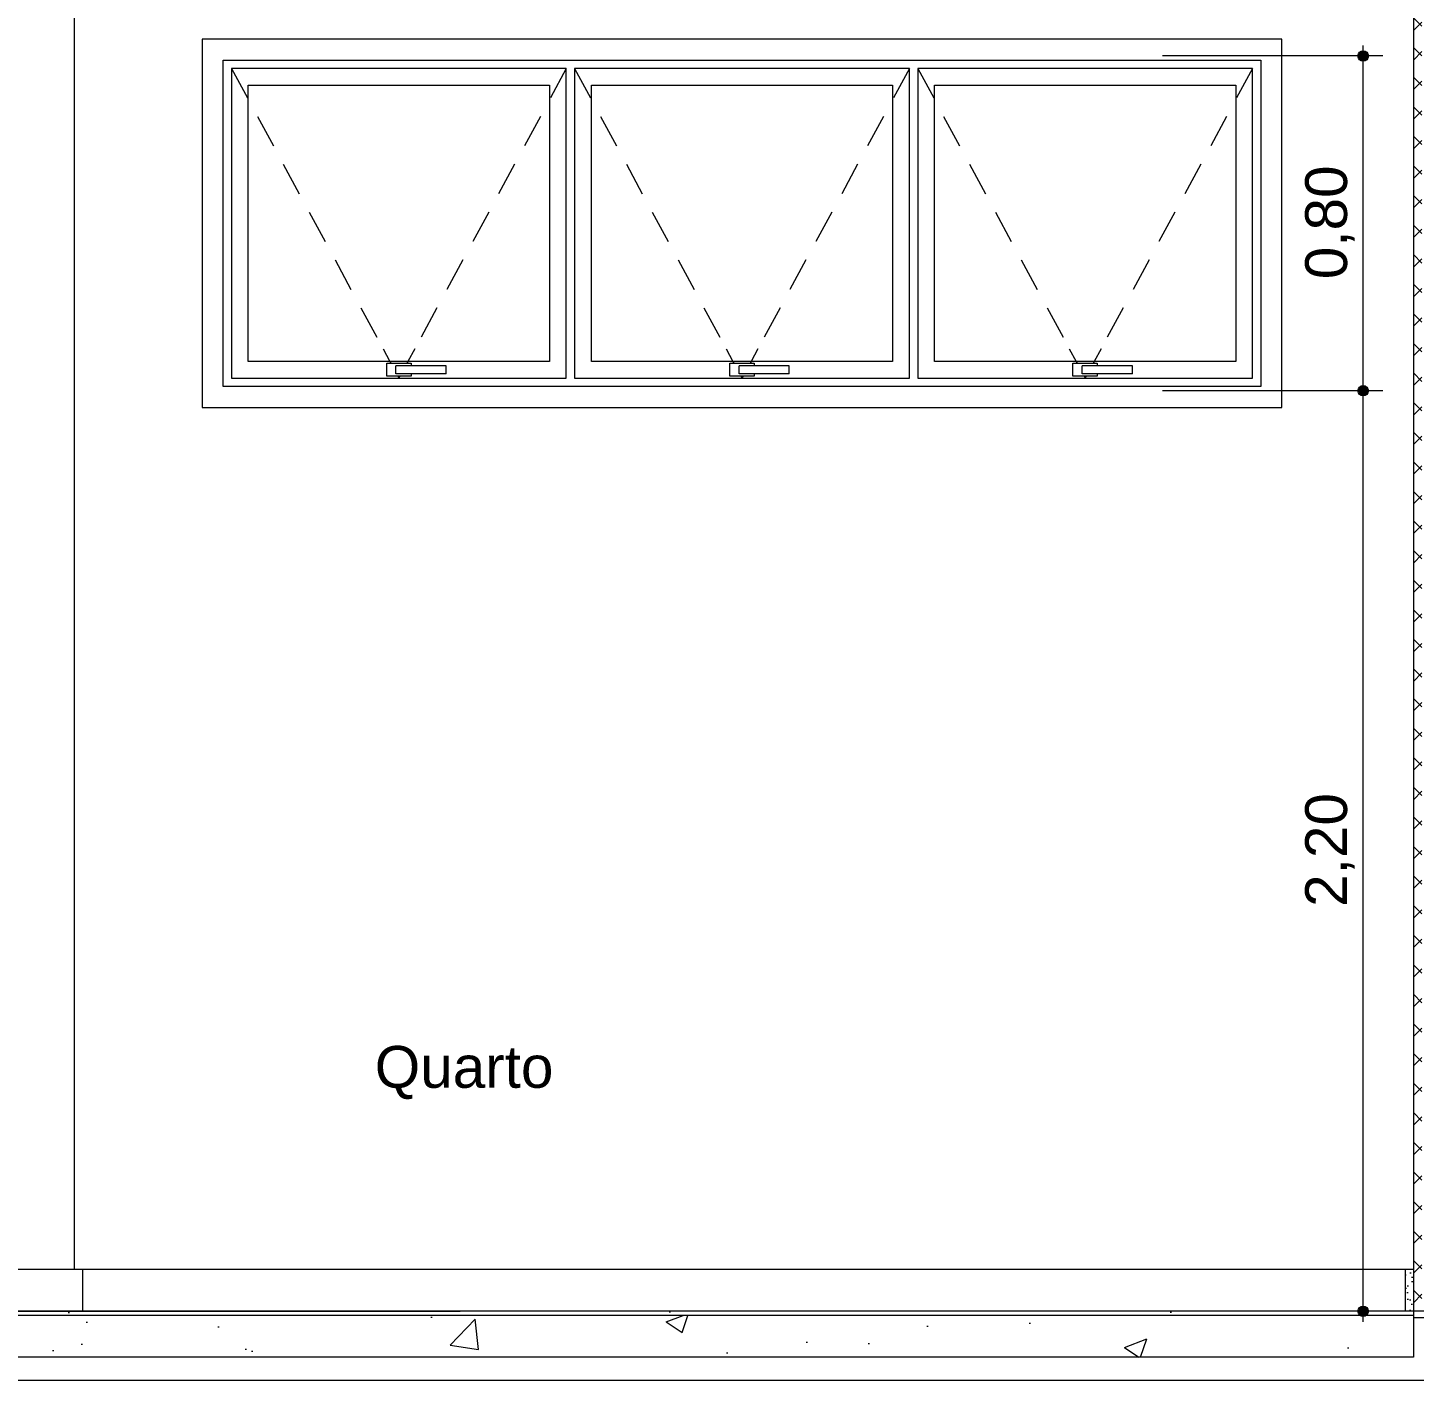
# Model space of a CAD drawing. Header units: metres. Extents: x -77 to 97, y 0 to 6.
# Drawn here: x -11.305 to -7.991, y -0.373 to 2.86 of the extents above; entities that cross this region are included whole.
import ezdxf

# ---------------------------------------------------------------- set-up
doc = ezdxf.new("R2010")
doc.units = ezdxf.units.M
doc.header["$MEASUREMENT"] = 0
for name, color, linetype, lineweight in [('0_Caneta_No__1', 7, 'Continuous', 35), ('LAJES.EST_Caneta_No__241', 7, 'Continuous', 13), ('LAJES.EST_Caneta_No__4', 7, 'Continuous', 20), ('LAJES.EST_Caneta_No__7', 7, 'Continuous', 13), ('PAREDE CONSTRUIR_Caneta_No__241', 7, 'Continuous', 13), ('PAREDE CONSTRUIR_Caneta_No__83', 84, 'Continuous', 0), ('PISO - Rodapé_Caneta_No__11', 7, 'Continuous', 5)]:
    doc.layers.add(name, color=color, linetype=linetype, lineweight=lineweight)
doc.layers.add('COTAS CORTE', color=7, linetype='Continuous')
for name, color, linetype, lineweight, true_color in [('COTAS CORTE_Caneta_No__25', 7, 'Continuous', 13, 0x982312), ('Janelas Archicad_Caneta_No__9', 7, 'Continuous', 5, 0x020202), ('Janelas Archicad_Caneta_No__97', 7, 'Continuous', 5, 0x6b6b6b), ('LAJES.EST_Caneta_No__254', 7, 'Continuous', 0, 0xd1c9ad), ('LAJES.EST_Caneta_No__97', 7, 'Continuous', 5, 0x6b6b6b), ('PISO - Rodapé_Caneta_No__97', 7, 'Continuous', 5, 0x6b6b6b)]:
    doc.layers.add(name, color=color, linetype=linetype, lineweight=lineweight, true_color=true_color)
doc.styles.add('ESTILO_GERADO_1', font='arial.ttf')
doc.dimstyles.new('ESTILO_GERADO__7', dxfattribs={"dimtxt": 0.1, "dimasz": 0.0475, "dimexe": 0.18, "dimexo": 0.479633, "dimgap": 0, "dimtad": 1, "dimzin": 0, "dimdsep": 46, "dimtxsty": 'ESTILO_GERADO_1', "dimblk": 'ARROWHEAD_11', "dimblk1": 'ARROWHEAD_11', "dimblk2": 'ARROWHEAD_11', "dimcen": 0.09, "dimclrd": 256, "dimclre": 256, "dimclrt": 256, "dimadec": 0, "dimazin": 0, "dimtfac": 1, "dimtdec": 4, "dimtmove": 0, "dimatfit": 3, "dimfxl": 0, "dimtolj": 1, "dimtzin": 0, "dimarcsym": 0})
doc.dimstyles.new('ESTILO_GERADO__9', dxfattribs={"dimtxt": 0.1, "dimasz": 0.0475, "dimexe": 0.18, "dimexo": 0.712446, "dimgap": 0, "dimtad": 1, "dimzin": 0, "dimdsep": 46, "dimtxsty": 'ESTILO_GERADO_1', "dimblk": 'ARROWHEAD_11', "dimblk1": 'ARROWHEAD_11', "dimblk2": 'ARROWHEAD_11', "dimcen": 0.09, "dimclrd": 256, "dimclre": 256, "dimclrt": 256, "dimadec": 0, "dimazin": 0, "dimtfac": 1, "dimtdec": 4, "dimtmove": 0, "dimatfit": 3, "dimfxl": 0, "dimtolj": 1, "dimtzin": 0, "dimarcsym": 0})

# ---------------------------------------------------------------- blocks, each defined once
blk = doc.blocks.new('*D57', base_point=(43.1813, -0.208))
at = {"layer": 'COTAS CORTE_Caneta_No__25', "linetype": 'Continuous', "lineweight": 13, "true_color": 0x982312}
for points in [[(-0.4666, 3.342), (-0.4656, 3.3372), (-0.4629, 3.3332), (-0.4589, 3.3305), (-0.4541, 3.3295), (-0.4493, 3.3305), (-0.4452, 3.3332), (-0.4425, 3.3372), (-0.4416, 3.342), (-0.4425, 3.3468), (-0.4452, 3.3508), (-0.4493, 3.3536), (-0.4541, 3.3545), (-0.4589, 3.3536), (-0.4629, 3.3508), (-0.4656, 3.3468)], [(-0.4666, -0.223), (-0.4656, -0.2278), (-0.4629, -0.2318), (-0.4589, -0.2345), (-0.4541, -0.2355), (-0.4493, -0.2345), (-0.4452, -0.2318), (-0.4425, -0.2278), (-0.4416, -0.223), (-0.4425, -0.2182), (-0.4452, -0.2142), (-0.4493, -0.2114), (-0.4541, -0.2105), (-0.4589, -0.2114), (-0.4629, -0.2142), (-0.4656, -0.2182)]]:
    blk.add_hatch(color=24, dxfattribs=at).paths.add_polyline_path(points)
at = {"layer": 'COTAS CORTE_Caneta_No__25', "color": 24, "linetype": 'Continuous', "lineweight": 13, "true_color": 0x982312}
for p, q in [((-0.4666, 3.342), (-1.1665, 3.342)), ((-0.4541, -0.2105), (-0.4541, 3.3295)), ((-0.4072, 3.342), (-0.4416, 3.342)), ((-0.4666, -0.223), (-0.501, -0.223)), ((0.2584, -0.223), (-0.4416, -0.223)), ((-0.4541, -0.248), (-0.4541, -0.2355))]:
    blk.add_line(p, q, dxfattribs=at)
for centre in [(-0.4541, 3.342), (-0.4541, -0.223)]:
    blk.add_circle(centre, 0.0125, dxfattribs=at)
at = {"layer": 'COTAS CORTE_Caneta_No__25', "color": 24, "lineweight": 13, "true_color": 0x982312, "char_height": 0.1, "attachment_point": 7, "rotation": 90, "style": 'ESTILO_GERADO_1'}
for s, insert in [('\\A1;{\\pql;\\fArial|b0|i0|c0|p0;\\W1.000000;0,15}', (-0.4741, 3.0626)), ('\\A1;{\\pql;\\fArial|b0|i0|c0|p0;\\W1.000000;3,57}', (-0.4741, 1.2926))]:
    blk.add_mtext(s, dxfattribs=dict(at, insert=insert))
blk = doc.blocks.new('ARROWHEAD_11')
at = {"color": 0, "linetype": 'Continuous', "lineweight": 0}
blk.add_line((0, 0), (-1, 0), dxfattribs=at)
at = {"color": 0, "linetype": 'Continuous', "lineweight": 0, "const_width": 0.25, "flags": 128}
blk.add_lwpolyline([(-0.125, 0, 1), (0.125, 0, 1)], format="xyb", close=True, dxfattribs=at)
blk = doc.blocks.new('*D72', base_point=(43.1813, -0.208))
at = {"layer": 'COTAS CORTE_Caneta_No__25', "linetype": 'Continuous', "lineweight": 13, "true_color": 0x982312}
for points in [[(-8.1255, 1.992), (-8.1246, 1.9872), (-8.1219, 1.9832), (-8.1178, 1.9805), (-8.113, 1.9795), (-8.1082, 1.9805), (-8.1042, 1.9832), (-8.1015, 1.9872), (-8.1005, 1.992), (-8.1015, 1.9968), (-8.1042, 2.0008), (-8.1082, 2.0036), (-8.113, 2.0045), (-8.1178, 2.0036), (-8.1219, 2.0008), (-8.1246, 1.9968)], [(-8.1255, -0.208), (-8.1246, -0.2128), (-8.1219, -0.2168), (-8.1178, -0.2195), (-8.113, -0.2205), (-8.1082, -0.2195), (-8.1042, -0.2168), (-8.1015, -0.2128), (-8.1005, -0.208), (-8.1015, -0.2032), (-8.1042, -0.1992), (-8.1082, -0.1964), (-8.113, -0.1955), (-8.1178, -0.1964), (-8.1219, -0.1992), (-8.1246, -0.2032)]]:
    blk.add_hatch(color=24, dxfattribs=at).paths.add_polyline_path(points)
at = {"layer": 'COTAS CORTE_Caneta_No__25', "color": 24, "linetype": 'Continuous', "lineweight": 13, "true_color": 0x982312}
for p, q in [((-8.1255, 1.992), (-8.5927, 1.992)), ((-8.0662, 1.992), (-8.1005, 1.992)), ((-8.113, -0.1955), (-8.113, 1.9795)), ((-8.1255, -0.208), (-8.1599, -0.208)), ((-8.113, -0.233), (-8.113, -0.2205)), ((-7.6334, -0.208), (-8.1005, -0.208))]:
    blk.add_line(p, q, dxfattribs=at)
for centre in [(-8.113, 1.992), (-8.113, -0.208)]:
    blk.add_circle(centre, 0.0125, dxfattribs=at)
at = {"layer": 'COTAS CORTE_Caneta_No__25', "color": 24, "lineweight": 13, "true_color": 0x982312, "insert": (-8.133, 0.7585), "char_height": 0.1, "attachment_point": 7, "rotation": 90, "style": 'ESTILO_GERADO_1'}
blk.add_mtext('\\A1;{\\pql;\\fArial|b0|i0|c0|p0;\\W1.000000;2,20}', dxfattribs=at)
blk = doc.blocks.new('*D73', base_point=(43.1813, -0.208))
at = {"layer": 'COTAS CORTE_Caneta_No__25', "linetype": 'Continuous', "lineweight": 13, "true_color": 0x982312}
for points in [[(-8.1255, 2.792), (-8.1246, 2.7872), (-8.1219, 2.7832), (-8.1178, 2.7805), (-8.113, 2.7795), (-8.1082, 2.7805), (-8.1042, 2.7832), (-8.1015, 2.7872), (-8.1005, 2.792), (-8.1015, 2.7968), (-8.1042, 2.8008), (-8.1082, 2.8036), (-8.113, 2.8045), (-8.1178, 2.8036), (-8.1219, 2.8008), (-8.1246, 2.7968)], [(-8.1255, 1.992), (-8.1246, 1.9872), (-8.1219, 1.9832), (-8.1178, 1.9805), (-8.113, 1.9795), (-8.1082, 1.9805), (-8.1042, 1.9832), (-8.1015, 1.9872), (-8.1005, 1.992), (-8.1015, 1.9968), (-8.1042, 2.0008), (-8.1082, 2.0036), (-8.113, 2.0045), (-8.1178, 2.0036), (-8.1219, 2.0008), (-8.1246, 1.9968)]]:
    blk.add_hatch(color=24, dxfattribs=at).paths.add_polyline_path(points)
at = {"layer": 'COTAS CORTE_Caneta_No__25', "color": 24, "linetype": 'Continuous', "lineweight": 13, "true_color": 0x982312}
for p, q in [((-8.113, 2.8045), (-8.113, 2.817)), ((-8.1255, 2.792), (-8.5927, 2.792)), ((-8.0662, 2.792), (-8.1005, 2.792)), ((-8.113, 2.0045), (-8.113, 2.7795)), ((-8.1255, 1.992), (-8.5927, 1.992)), ((-8.0662, 1.992), (-8.1005, 1.992))]:
    blk.add_line(p, q, dxfattribs=at)
for centre in [(-8.113, 2.792), (-8.113, 1.992)]:
    blk.add_circle(centre, 0.0125, dxfattribs=at)
at = {"layer": 'COTAS CORTE_Caneta_No__25', "color": 24, "lineweight": 13, "true_color": 0x982312, "insert": (-8.133, 2.2585), "char_height": 0.1, "attachment_point": 7, "rotation": 90, "style": 'ESTILO_GERADO_1'}
blk.add_mtext('\\A1;{\\pql;\\fArial|b0|i0|c0|p0;\\W1.000000;0,80}', dxfattribs=at)

msp = doc.modelspace()

# ---------------------------------------------------------------- hatches: boundary and pattern name
at = {"layer": 'LAJES.EST_Caneta_No__254', "linetype": 'Continuous', "lineweight": 0, "true_color": 0xd1c9ad}
h = msp.add_hatch(dxfattribs=at)
h.set_pattern_fill('Haie_OD_0002', color=9, style=0, pattern_type=2)
h.set_pattern_definition([(45, (43.18128, 0.292), (-0.159099, 0.159099), [0, -0.15, 0, -0.225]), (110, (43.68128, 0.292), (0.21143084, 0.0769545), [0, -0.11, 0, -0.19])])
h.paths.add_polyline_path([(-20.2827, -0.218), (-7.9928, -0.218), (-7.9928, -0.208), (-20.2827, -0.208)])
at = {"layer": 'LAJES.EST_Caneta_No__97', "linetype": 'Continuous', "lineweight": 5, "true_color": 0x6b6b6b}
h = msp.add_hatch(dxfattribs=at)
h.set_pattern_fill('AR_CONC_0002', color=251, style=0, pattern_type=2)
h.set_pattern_definition([(50, (43.18128, -0.208), (-0.546554, 0.0478173), [0.05715, -0.62865]), (355, (43.1813, -0.208), (-0.1057303, 0.5731705), [0.04572, -0.5029218]), (100.4514, (43.2268, -0.212), (0.4408237, 0.5253533), [0.04857, -0.5342707]), (46.1842, (43.1813, -0.0556), (-0.813237, 0.126127), [0.085725, -0.942975]), (96.6356, (43.24905, -0.0661), (0.712212, 0.742278), [0.072855, -0.801407]), (351.1842, (43.1813, -0.0556), (0.712212, 0.742278), [0.06858, -0.754379]), (21, (43.25748, -0.0937), (-0.4548432, 0.3067956), [0.05715, -0.62865]), (326, (43.2575, -0.0937), (0.185406, 0.552564), [0.04572, -0.50292]), (71.4514, (43.2954, -0.11926), (0.6402493, 0.2457683), [0.04857, -0.53427]), (37.5, (43.18128, -0.208), (0.0092658, 0.2536651), [0, -0.496824, 0, -0.51054, 0, -0.504825]), (7.5, (43.18128, -0.208), (0.200459, 0.3005417), [0, -0.291084, 0, -0.485394, 0, -0.192405]), (327.5, (43.01135, -0.208), (-0.4067718, 0.0171862), [0, -0.1905, 0, -0.59436, 0, -0.78867]), (317.5, (42.93515, -0.208), (0.4443875, 0.0762795), [0, -0.24765, 0, -0.394716, 0, -0.56007])])
h.paths.add_polyline_path([(-20.2827, -0.318), (-7.9928, -0.318), (-7.9928, -0.218), (-20.2827, -0.218)])
at = {"layer": 'PAREDE CONSTRUIR_Caneta_No__83', "linetype": 'Continuous', "lineweight": 0}
h = msp.add_hatch(dxfattribs=at)
h.set_pattern_fill('Placomur_0002', color=84, style=0, pattern_type=2)
h.set_pattern_definition([(45, (43.181277, -0.20799), (-0.03535534, 0.03535534), []), (135, (43.181277, -0.20799), (0.03535534, 0.03535534), [])])
h.paths.add_polyline_path([(-7.9928, -0.208), (-7.9728, -0.208), (-7.9728, 2.942), (-7.9928, 2.942)])
at = {"layer": 'PISO - Rodapé_Caneta_No__97', "linetype": 'Continuous', "lineweight": 5, "true_color": 0x6b6b6b}
h = msp.add_hatch(dxfattribs=at)
h.set_pattern_fill('cut_stone_0002', color=251, style=0, pattern_type=2)
h.set_pattern_definition([(45, (43.181277, -0.157991), (-0.015909903, 0.015909903), [0, -0.015, 0, -0.0225]), (110, (43.231277, -0.157991), (0.021143084, 0.007695453), [0, -0.011, 0, -0.019])])
h.paths.add_polyline_path([(-7.9928, -0.108), (-8.0128, -0.108), (-8.0128, -0.208), (-7.9928, -0.208)])

# ---------------------------------------------------------------- linework, layer by layer
at = {"layer": 'COTAS CORTE_Caneta_No__25', "color": 24, "linetype": 'Continuous', "lineweight": 13, "true_color": 0x982312}
msp.add_line((-12.1207, -0.208), (-10.2715, -0.208), dxfattribs=at)
at = {"layer": 'Janelas Archicad_Caneta_No__9', "color": 18, "linetype": 'Continuous', "lineweight": 5, "true_color": 0x020202}
for p, q in [((-10.8876, 2.832), (-10.8876, 1.952)), ((-8.3076, 2.832), (-10.8876, 2.832)), ((-8.3076, 1.952), (-8.3076, 2.832)), ((-10.8376, 2.002), (-10.8376, 2.782)), ((-10.8376, 2.782), (-8.3576, 2.782)), ((-10.8176, 2.762), (-10.8176, 2.722)), ((-10.0176, 2.762), (-10.8176, 2.762)), ((-10.0176, 2.722), (-10.0176, 2.762)), ((-9.9976, 2.762), (-9.9976, 2.722)), ((-9.1976, 2.762), (-9.9976, 2.762)), ((-9.1976, 2.722), (-9.1976, 2.762)), ((-9.1776, 2.762), (-9.1776, 2.722)), ((-8.3776, 2.762), (-9.1776, 2.762)), ((-8.3776, 2.722), (-8.3776, 2.762)), ((-8.3576, 2.782), (-8.3576, 2.002)), ((-10.8176, 2.722), (-10.8176, 2.062)), ((-10.7776, 2.062), (-10.7776, 2.722)), ((-10.7776, 2.722), (-10.0576, 2.722)), ((-10.0576, 2.722), (-10.0576, 2.062)), ((-10.0176, 2.062), (-10.0176, 2.722)), ((-9.9976, 2.722), (-9.9976, 2.062)), ((-9.9576, 2.062), (-9.9576, 2.722)), ((-9.9576, 2.722), (-9.2376, 2.722)), ((-9.2376, 2.722), (-9.2376, 2.062)), ((-9.1976, 2.062), (-9.1976, 2.722)), ((-9.1776, 2.722), (-9.1776, 2.062)), ((-9.1376, 2.062), (-9.1376, 2.722)), ((-9.1376, 2.722), (-8.4176, 2.722)), ((-8.4176, 2.722), (-8.4176, 2.062)), ((-8.3776, 2.062), (-8.3776, 2.722)), ((-10.8176, 2.062), (-10.8176, 2.022)), ((-10.0576, 2.062), (-10.7776, 2.062)), ((-10.4466, 2.0265), (-10.4466, 2.0575)), ((-10.4466, 2.0575), (-10.3886, 2.0575)), ((-10.3886, 2.0575), (-10.3886, 2.0515)), ((-10.0176, 2.022), (-10.0176, 2.062)), ((-9.9976, 2.062), (-9.9976, 2.022)), ((-9.2376, 2.062), (-9.9576, 2.062)), ((-9.6266, 2.0265), (-9.6266, 2.0575)), ((-9.6266, 2.0575), (-9.5686, 2.0575)), ((-9.5686, 2.0575), (-9.5686, 2.0515)), ((-9.1976, 2.022), (-9.1976, 2.062)), ((-9.1776, 2.062), (-9.1776, 2.022)), ((-8.4176, 2.062), (-9.1376, 2.062)), ((-8.8066, 2.0265), (-8.8066, 2.0575)), ((-8.8066, 2.0575), (-8.7486, 2.0575)), ((-8.7486, 2.0575), (-8.7486, 2.0515)), ((-8.3776, 2.022), (-8.3776, 2.062)), ((-10.8176, 2.022), (-10.0176, 2.022)), ((-10.3886, 2.0265), (-10.4466, 2.0265)), ((-10.4189, 2.0515), (-10.4246, 2.0515)), ((-10.4246, 2.0325), (-10.4246, 2.0515)), ((-10.4189, 2.0325), (-10.4246, 2.0325)), ((-10.4036, 2.0515), (-10.4189, 2.0515)), ((-10.4036, 2.0325), (-10.4189, 2.0325)), ((-10.3826, 2.0515), (-10.4036, 2.0515)), ((-10.3826, 2.0325), (-10.4036, 2.0325)), ((-10.3886, 2.0325), (-10.3886, 2.0265)), ((-10.3046, 2.0515), (-10.3826, 2.0515)), ((-10.3046, 2.0325), (-10.3826, 2.0325)), ((-10.3046, 2.0325), (-10.3046, 2.0515)), ((-9.9976, 2.022), (-9.1976, 2.022)), ((-9.5686, 2.0265), (-9.6266, 2.0265)), ((-9.5989, 2.0515), (-9.6046, 2.0515)), ((-9.6046, 2.0325), (-9.6046, 2.0515)), ((-9.5989, 2.0325), (-9.6046, 2.0325)), ((-9.5836, 2.0515), (-9.5989, 2.0515)), ((-9.5836, 2.0325), (-9.5989, 2.0325)), ((-9.5626, 2.0515), (-9.5836, 2.0515)), ((-9.5626, 2.0325), (-9.5836, 2.0325)), ((-9.5686, 2.0325), (-9.5686, 2.0265)), ((-9.4846, 2.0515), (-9.5626, 2.0515)), ((-9.4846, 2.0325), (-9.5626, 2.0325)), ((-9.4846, 2.0325), (-9.4846, 2.0515)), ((-9.1776, 2.022), (-8.3776, 2.022)), ((-8.7486, 2.0265), (-8.8066, 2.0265)), ((-8.7789, 2.0515), (-8.7846, 2.0515)), ((-8.7846, 2.0325), (-8.7846, 2.0515)), ((-8.7789, 2.0325), (-8.7846, 2.0325)), ((-8.7636, 2.0515), (-8.7789, 2.0515)), ((-8.7636, 2.0325), (-8.7789, 2.0325)), ((-8.7426, 2.0515), (-8.7636, 2.0515)), ((-8.7426, 2.0325), (-8.7636, 2.0325)), ((-8.7486, 2.0325), (-8.7486, 2.0265)), ((-8.6646, 2.0515), (-8.7426, 2.0515)), ((-8.6646, 2.0325), (-8.7426, 2.0325)), ((-8.6646, 2.0325), (-8.6646, 2.0515)), ((-8.3576, 2.002), (-10.8376, 2.002)), ((-10.8876, 1.952), (-8.3076, 1.952))]:
    msp.add_line(p, q, dxfattribs=at)
at = {"layer": 'Janelas Archicad_Caneta_No__97', "color": 251, "linetype": 'Continuous', "lineweight": 5, "true_color": 0x6b6b6b}
for p, q in [((-10.8176, 2.762), (-10.7795, 2.6916)), ((-10.0176, 2.762), (-10.0556, 2.6916)), ((-9.9976, 2.762), (-9.9595, 2.6916)), ((-9.1976, 2.762), (-9.2356, 2.6916)), ((-9.1776, 2.762), (-9.1395, 2.6916)), ((-8.3776, 2.762), (-8.4156, 2.6916)), ((-10.7557, 2.6476), (-10.7177, 2.5773)), ((-10.0794, 2.6476), (-10.1174, 2.5773)), ((-9.9357, 2.6476), (-9.8977, 2.5773)), ((-9.2594, 2.6476), (-9.2974, 2.5773)), ((-9.1157, 2.6476), (-9.0777, 2.5773)), ((-8.4394, 2.6476), (-8.4774, 2.5773)), ((-10.6939, 2.5333), (-10.6559, 2.4629)), ((-10.1412, 2.5333), (-10.1792, 2.4629)), ((-9.8739, 2.5333), (-9.8359, 2.4629)), ((-9.3212, 2.5333), (-9.3592, 2.4629)), ((-9.0539, 2.5333), (-9.0159, 2.4629)), ((-8.5012, 2.5333), (-8.5392, 2.4629)), ((-10.6321, 2.4189), (-10.5941, 2.3485)), ((-10.203, 2.4189), (-10.2411, 2.3485)), ((-9.8121, 2.4189), (-9.7741, 2.3485)), ((-9.383, 2.4189), (-9.4211, 2.3485)), ((-8.9921, 2.4189), (-8.9541, 2.3485)), ((-8.563, 2.4189), (-8.6011, 2.3485)), ((-10.5703, 2.3046), (-10.5323, 2.2342)), ((-10.2648, 2.3046), (-10.3029, 2.2342)), ((-9.7503, 2.3046), (-9.7123, 2.2342)), ((-9.4448, 2.3046), (-9.4829, 2.2342)), ((-8.9303, 2.3046), (-8.8923, 2.2342)), ((-8.6248, 2.3046), (-8.6629, 2.2342)), ((-10.5085, 2.1902), (-10.4704, 2.1198)), ((-10.3267, 2.1902), (-10.3647, 2.1198)), ((-9.6885, 2.1902), (-9.6504, 2.1198)), ((-9.5067, 2.1902), (-9.5447, 2.1198)), ((-8.8685, 2.1902), (-8.8304, 2.1198)), ((-8.6867, 2.1902), (-8.7247, 2.1198)), ((-10.4556, 2.0924), (-10.4392, 2.062)), ((-10.3795, 2.0924), (-10.3959, 2.062)), ((-9.6356, 2.0924), (-9.6192, 2.062)), ((-9.5595, 2.0924), (-9.5759, 2.062)), ((-8.8156, 2.0924), (-8.7992, 2.062)), ((-8.7395, 2.0924), (-8.7559, 2.062)), ((-10.4392, 2.062), (-10.4368, 2.0575)), ((-10.3959, 2.062), (-10.3984, 2.0575)), ((-9.6192, 2.062), (-9.6168, 2.0575)), ((-9.5759, 2.062), (-9.5784, 2.0575)), ((-8.7992, 2.062), (-8.7968, 2.0575)), ((-8.7559, 2.062), (-8.7584, 2.0575)), ((-10.42, 2.0265), (-10.4176, 2.022)), ((-10.4151, 2.0265), (-10.4176, 2.022)), ((-9.6, 2.0265), (-9.5976, 2.022)), ((-9.5951, 2.0265), (-9.5976, 2.022)), ((-8.78, 2.0265), (-8.7776, 2.022)), ((-8.7751, 2.0265), (-8.7776, 2.022))]:
    msp.add_line(p, q, dxfattribs=at)
at = {"layer": 'LAJES.EST_Caneta_No__241', "color": 7, "linetype": 'Continuous', "lineweight": 13}
for p, q in [((-7.9928, -0.223), (-7.8928, -0.223)), ((-13.5328, -0.373), (-10.6328, -0.373)), ((-10.6328, -0.373), (-0.8328, -0.373))]:
    msp.add_line(p, q, dxfattribs=at)
at = {"layer": 'LAJES.EST_Caneta_No__4', "color": 7, "linetype": 'Continuous', "lineweight": 20}
for p, q in [((-7.9928, -0.218), (-7.9928, -0.318)), ((-7.9928, -0.318), (-20.2827, -0.318))]:
    msp.add_line(p, q, dxfattribs=at)
at = {"layer": 'LAJES.EST_Caneta_No__7', "color": 7, "linetype": 'Continuous', "lineweight": 13}
for p, q in [((-7.9928, -0.218), (-20.2827, -0.218)), ((-8.0128, -0.208), (-13.3728, -0.208)), ((-7.9928, -0.208), (-8.0128, -0.208)), ((-7.9928, -0.208), (-7.9928, -0.218))]:
    msp.add_line(p, q, dxfattribs=at)
at = {"layer": 'PAREDE CONSTRUIR_Caneta_No__241', "color": 7, "linetype": 'Continuous', "lineweight": 13}
for p, q in [((-11.1928, -0.108), (-11.1928, 2.942)), ((-7.9928, 2.942), (-7.9928, -0.108)), ((-7.9928, -0.108), (-7.9928, -0.208))]:
    msp.add_line(p, q, dxfattribs=at)
at = {"layer": 'PAREDE CONSTRUIR_Caneta_No__241', "color": 7, "linetype": 'Continuous', "lineweight": 13, "flags": 128}
msp.add_lwpolyline([(-7.8928, -0.208), (-7.9128, -0.208), (-7.9728, -0.208), (-7.9928, -0.208)], dxfattribs=at)
at = {"layer": 'PISO - Rodapé_Caneta_No__11', "color": 7, "linetype": 'Continuous', "lineweight": 5}
for p, q in [((-11.1728, -0.108), (-11.3524, -0.108)), ((-8.0128, -0.108), (-11.1728, -0.108)), ((-11.1728, -0.208), (-11.1728, -0.108)), ((-8.0128, -0.108), (-8.0128, -0.208)), ((-7.9928, -0.108), (-8.0128, -0.108))]:
    msp.add_line(p, q, dxfattribs=at)

# ---------------------------------------------------------------- texts
at = {"layer": '0_Caneta_No__1', "color": 7, "linetype": 'Continuous', "lineweight": 35, "insert": (-10.2618, 0.426), "char_height": 0.1, "attachment_point": 2, "style": 'ESTILO_GERADO_1'}
msp.add_mtext('\\A1;{\\pqc;\\fArial|b0|i0|c0|p0;\\W1.000000;Quarto}', dxfattribs=at)

# ---------------------------------------------------------------- dimensions: what is measured, and where the dimension line sits
at = {"layer": 'COTAS CORTE', "color": 24, "linetype": 'Continuous', "lineweight": 13, "true_color": 0x982312}
for base, p1, p2, dimstyle, picture, middle in [((-0.4540802142, 3.342008589), (-0.5012969509, -0.222991411), (-12.0827570082, 3.342008589), 'ESTILO_GERADO__9', '*D57', (-0.5240802145, 1.4220466066)), ((-8.113, 2.792), (-8.3476, 1.992), (-8.3476, 2.792), 'ESTILO_GERADO__7', '*D73', (-8.183, 2.388)), ((-8.113, 1.992), (-7.9928, -0.208), (-8.3476, 1.992), 'ESTILO_GERADO__7', '*D72', (-8.183, 0.888))]:
    dim = msp.add_linear_dim(base=base, p1=p1, p2=p2, angle=90, dimstyle=dimstyle, dxfattribs=at)
    dim.commit()
    dim.dimension.update_dxf_attribs({"geometry": picture, "text_midpoint": middle, "dimtype": 160, "text_rotation": 90})

doc.saveas('drawing.dxf')
